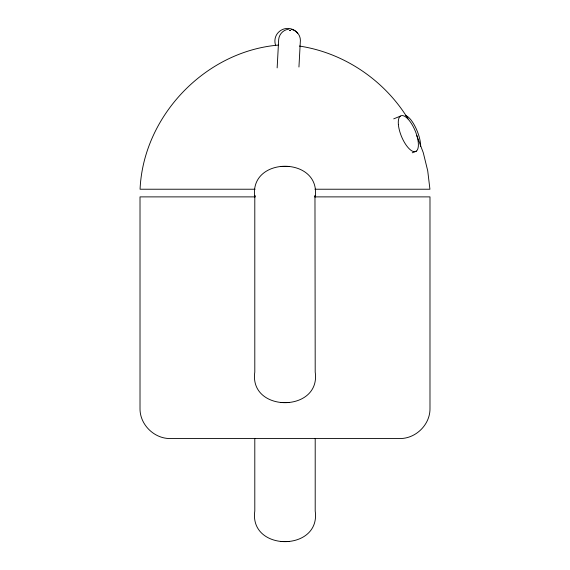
<?xml version="1.0" encoding="UTF-8"?>
<svg xmlns="http://www.w3.org/2000/svg" width="570" height="570" viewBox="0 0 570 570"><rect width="100%" height="100%" fill="white"/><g stroke="black" fill="none" stroke-linecap="round" stroke-linejoin="round"><path stroke-width="0.85" d="M277.148 67.88L278.687 39.451C279.101 34.307 283.333 29.726 288.527 29.277M298.944 67.018L300.39 40.37C300.404 35.212 296.585 30.253 291.427 29.398M315.203 196.885C321.038 156.066 248.962 156.066 254.797 196.885L254.797 372.082C248.883 412.865 321.117 412.865 315.203 372.082L314.968 195.36M254.797 196.885L255.032 195.36M393.713 118.859L400.29 116.152M412.26 152.803L416.364 151.107M278.245 45.094C205.193 51.364 143.312 115.966 140.07 189.226L255.046 189.226M254.797 438.43L254.797 511.026C248.962 551.853 321.038 551.853 315.203 511.026L315.203 438.43M289.111 166.412L280.889 166.412M280.889 541.5L289.111 541.5M280.868 402.534L289.132 402.534M314.954 189.226L429.93 189.226L427.714 170.779L423.282 152.724L416.691 135.332M255.332 196.885L140.013 196.885L140.013 408.327C139.686 424.572 154.292 438.886 170.48 438.537L399.52 438.537C415.708 438.886 430.314 424.572 429.987 408.327L429.987 196.885L314.668 196.885M299.357 46.056C343.995 52.746 384.622 80.349 408.049 118.845M297.561 33.16C288.399 22.266 270.971 31.614 275.695 45.693M405.555 115.603A19.33 6.441 68.1 0 1 415.58 127.438A19.33 6.441 68.1 0 1 420.646 146.426M289.624 30.246L290.508 30.338L289.624 30.246M398.38 124.581A19.33 7.403 67.6 0 0 414.532 151.727A19.33 7.403 67.6 0 0 412.074 124.581A19.33 7.403 67.6 0 0 398.38 124.581"/></g></svg>
